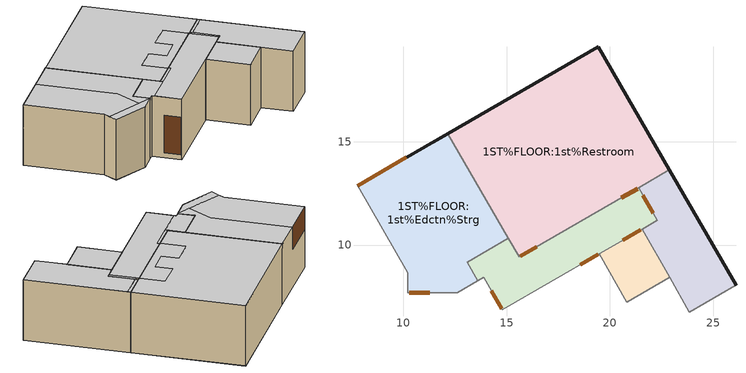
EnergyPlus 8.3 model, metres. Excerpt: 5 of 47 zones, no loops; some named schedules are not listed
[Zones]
1ST%FLOOR:1st%Electrical%Room
 floor ground (groundfloor_ashrae901_2013_zone5): 26.1,8.04 23.85,6.74 22.89,8.43 21.55,10.77 22.3,11.2 21.39,12.77 22.88,13.64 z0.51
 wall to 1ST%FLOOR:1st%Lobby (21): 23.85,6.74 26.1,8.04 z0.51:4.42
 wall to 1ST%FLOOR:1st%Lobby (41): 22.89,8.43 23.85,6.74 z0.51:4.42
 wall ground (extWall_heavy_ashrae901_2013_zone5): 26.1,8.04 22.88,13.64 z0.51:4.42
 wall to 1ST%FLOOR:1st%Restroom (22): 22.88,13.64 21.39,12.77 z0.51:4.42
 wall to 1ST%FLOOR:1st%Corridor (22): 21.39,12.77 22.3,11.2 z0.51:4.42
 wall to 1ST%FLOOR:1st%Corridor (44): 22.3,11.2 21.55,10.77 z0.51:4.42
 wall to 1ST%FLOOR:1st%Elevator%Machine (41): 21.55,10.77 22.89,8.43 z0.51:4.42
 door inside (25): 21.59,12.42 22.1,11.55 z0.81:3.24
 ceiling to 2ND%FLOOR%NORTH:2nd%Lobby (5): 22.89,8.43 23.85,6.74 26.1,8.04 22.96,13.49 21.47,12.63 22.3,11.2 22.11,11.1 21.55,10.77 z4.42
 ceiling to 2ND%FLOOR%NORTH:2nd%Restrooms (5): 21.47,12.63 22.96,13.49 22.88,13.64 21.39,12.77 z4.42
1ST%FLOOR:1st%Elevator%Machine
 floor ground (groundfloor_ashrae901_2013_zone5): 22.89,8.43 20.83,7.24 19.49,9.58 21.55,10.77 z0.51
 wall to 1ST%FLOOR:1st%Lobby (21): 20.83,7.24 22.89,8.43 z0.51:4.42
 wall to 1ST%FLOOR:1st%Lobby (41): 19.49,9.58 20.83,7.24 z0.51:4.42
 wall to 1ST%FLOOR:1st%Corridor (44): 21.55,10.77 19.49,9.58 z0.51:4.42
 door inside (25): 21.5,10.74 20.62,10.24 z0.81:3.24
 ceiling to 2ND%FLOOR%NORTH:2nd%Lobby (5): 20.83,7.24 22.89,8.43 21.55,10.77 19.49,9.57 z4.42
1ST%FLOOR:1st%Corridor
 floor ground (groundfloor_ashrae901_2013_zone5): 19.49,9.58 14.8,6.87 13.89,8.45 13.61,8.28 13.08,9.18 15.07,10.33 15.6,9.44 21.39,12.77 22.3,11.2 z0.51
 wall to 1ST%FLOOR:1st%Lobby (43): 14.8,6.87 19.49,9.58 z0.51:4.42
 wall to 1ST%FLOOR:1st%Lobby (21): 13.61,8.28 13.89,8.45 14.8,6.87 z0.51:4.42
 wall to 1ST%FLOOR:1st%Restroom (42): 15.6,9.44 15.07,10.33 z0.51:4.42
 wall to 1ST%FLOOR:1st%Restroom (22): 21.39,12.77 15.6,9.44 z0.51:4.42
 wall to 1ST%FLOOR:1st%Edctn%Strg (21): 15.07,10.33 13.08,9.18 13.61,8.28 z0.51:4.42
 door inside (25): 18.56,9.04 19.44,9.55 / 14.26,7.8 14.77,6.92 / 16.45,9.92 15.66,9.47 / 21.34,12.74 20.54,12.28 z0.81:3.24
 ceiling to 2ND%FLOOR%NORTH:2nd%Lobby (5): 22.13,11.11 22.3,11.2 21.47,12.63 21.31,12.53 z4.42
 ceiling to 2ND%FLOOR%NORTH:2nd%Restrooms (5): 15.6,9.44 15.07,10.33 15.07,10.32 15.67,9.28 17.21,10.18 17.13,10.32 z4.42
 ceiling to 2ND%FLOOR%NORTH:2nd%Corridor (9): 14.8,6.87 22.13,11.11 21.31,12.53 21.23,12.68 17.13,10.32 17.21,10.18 13.98,8.3 z4.42
 ceiling to 2ND%FLOOR%NORTH:2nd%Secure%Files (9): 13.61,8.28 13.89,8.45 13.98,8.3 15.67,9.28 15.07,10.32 13.08,9.18 z4.42
1ST%FLOOR:1st%Edctn%Strg
 floor ground (groundfloor_ashrae901_2013_zone5): 13.61,8.28 12.6,7.69 10.21,7.69 10.21,8.67 7.78,12.88 12.15,15.4 15.07,10.33 13.08,9.18 z0.51
 wall outside (extWall_heavy_ashrae901_2013_zone5): 10.15,14.25 7.78,12.88 z2.97:4.42
 wall to 1ST%FLOOR:1st%Lobby (21): 10.21,7.69 12.6,7.69 13.61,8.28 z0.51:4.42
 wall to 1ST%FLOOR:1st%Restroom (42): 15.07,10.33 12.15,15.4 z0.51:4.42
 wall to 1ST%FLOOR:1st%Mchncl%Rm%01 (21): 7.78,12.88 10.21,8.67 10.21,7.69 z0.51:4.42
 wall ground (extWall_heavy_ashrae901_2013_zone5): 12.15,15.4,0.51 7.78,12.88,0.51 7.78,12.88,2.97 10.15,14.25,2.97 10.15,14.25,4.42 12.15,15.4,4.42
 door inside (25): 10.27,7.69 11.28,7.69 z0.81:3.24
 door (59): 10.15,14.25 7.78,12.88 z2.97:4.42
 ceiling to 2ND%FLOOR%NORTH:2nd%Corridor (9): 10.21,7.69 12.6,7.69 13.56,8.25 10.21,8.25 z4.42
 ceiling to 2ND%FLOOR%NORTH:2nd%Secure%Files (9): 12.68,8.25 13.56,8.25 13.61,8.28 13.08,9.18 15.07,10.32 12.14,15.4 10.21,14.29 12.68,10.02 z4.42
 ceiling to 2ND%FLOOR%NORTH:2nd%Work%Room (9): 10.21,8.25 12.68,8.25 12.68,10.02 10.21,14.29 7.78,12.88 10.21,8.67 z4.42
1ST%FLOOR:1st%Restroom
 floor ground (groundfloor_ashrae901_2013_zone5): 21.39,12.77 15.6,9.44 15.07,10.33 12.15,15.4 19.43,19.61 22.88,13.64 z0.51
 wall ground (extWall_heavy_ashrae901_2013_zone5): 22.88,13.64 19.43,19.61 12.15,15.4 z0.51:4.42
 ceiling to 2ND%FLOOR%NORTH:2nd%Restrooms (5): 15.07,10.33 15.6,9.44 17.13,10.32 16.34,11.68 17.71,12.46 18.24,11.55 19.49,12.27 18.94,13.19 20.45,14.06 21.23,12.68 21.39,12.77 22.88,13.64 19.43,19.61 12.15,15.4 z4.42
 ceiling to 2ND%FLOOR%NORTH:2nd%Corridor (9): 17.13,10.32 21.23,12.68 20.45,14.06 18.94,13.19 19.49,12.27 18.24,11.55 17.71,12.46 16.34,11.68 z4.42
[Building]
Building: North Axis {deg}=0; Terrain=Suburbs; Loads Convergence Tolerance Value=0.4; Temperature Convergence Tolerance Value {deltaC}=0.4; Solar Distribution=FullExterior; Maximum Number of Warmup Days=25; Minimum Number of Warmup Days=6
[Site:Location]
Phipps_CSL_Building: Latitude {deg}=40.5; Longitude {deg}=-80.22; Time Zone {hr}=-5; Elevation {m}=373
[SizingPeriod:DesignDay] Day of Month=15; Dry-Bulb Temperature Range Modifier Type=DefaultMultipliers; Humidity Condition Type=Wetbulb; Barometric Pressure {Pa}=96923.6; Wind Direction {deg}=0; Rain Indicator=No; Snow Indicator=No; Solar Model Indicator=ASHRAEClearSky; ASHRAE Clear Sky Optical Depth for Beam Irradiance (taub)=0; ASHRAE Clear Sky Optical Depth for Diffuse Irradiance (taud)=0
Name | Month | Day Type | Maximum Dry-Bulb Temperature {C} | Daily Dry-Bulb Temperature Range {deltaC} | Wetbulb or DewPoint at Maximum Dry-Bulb {C} | Wind Speed {m/s} | Daylight Saving Time Indicator | Sky Clearness
Summer Design Day in Phipps_CSL_Building | 7 | SummerDesignDay | 31.7 | 10.5 | 22.5 | 0 | Yes | 0.98
Winter Design Day in Phipps_CSL_Building | 1 | WinterDesignDay | -16.8 | 0 | -16.8 | 12.7 | No | 0
[Site:GroundTemperature:BuildingSurface]
14, 14, 14, 14, 14, 14, 14, 14, 14, 14, 14, 14
[Site:GroundTemperature:Deep]
14.89, 14.89, 14.89, 14.89, 14.89, 14.89, 14.89, 14.89, 14.89, 14.89, 14.89, 14.89
[Site:GroundReflectance]
0.2, 0.2, 0.2, 0.2, 0.2, 0.2, 0.2, 0.2, 0.2, 0.2, 0.2, 0.2
[Site:GroundReflectance:SnowModifier]
1, 1
[Material]
Name | Roughness | Thickness {m} | Conductivity {w/m-K} | Density {kg/m3} | Specific Heat {J/kg-K} | Thermal Emittance | Solar Absorptance | Visible Absorptance | Conductivity {W/m-K} | Thermal Absorptance
Brickwork Outer Leaf_0.105 | Rough | .105 | 0.84 | 1700 | 800 | 0.9 | 0.7 | 0.7
XPS Extruded Polystyrene  - CO2 Blowing_0.1035 | Rough | .1035 | 0.034 | 35 | 1400 | 0.9 | 0.6 | 0.6
Concrete Block (Heavyweight)_0.15 | Rough | .15 | 1.63 | 2300 | 1000 | 0.9 | 0.6 | 0.6
6 in. Concrete at R-0.0625/in (NW 145 lb/ft3 solid concrete)_0.1524 | Rough | .1524 | 2.27 | 2321.4 | 837.36 | 0.9 | 0.7 | 0.7
R-20 board Insulation (Glass fiber board)_0.1268 | Rough | .1268 | 0.036 | 160 | 840 | 0.9 | 0.7 | 0.7
Gypsum Plastering_0.013 | Rough | .013 | 0.4 | 1000 | 1000 | 0.9 | 0.5 | 0.5
3_2_10013 | Rough | 0.0381 |  | 1200 | 1000 |  | 0.7 | 0.7 | 0.38 | 0.9
5_1_10007 | Rough | 0.1397 |  | 2240 | 836.8 |  | 0.7 | 0.7 | 1.311 | 0.9
13_3_10007 | Rough | 0.3048 |  | 2240 | 836.8 |  | 0.7 | 0.7 | 1.311 | 0.9
13_5_10001 | Smooth | 0.0159 |  | 784.9 | 830 |  | 0.92 | 0.92 | 0.16 | 0.9
21_2_10002 | Rough | 0.0762 |  | 240 | 1260 |  | 0.6 | 0.6 | 0.063 | 0.9
23_2_10002 | Rough | 0.1524 |  | 240 | 1260 |  | 0.6 | 0.6 | 0.063 | 0.9
25_1_108 | Rough | 0.035 |  | 700 | 2390 |  | 0.5 | 0.5 | 0.19 | 0.9
55_3_10007 | Rough | 0.4572 |  | 2240 | 836.8 |  | 0.7 | 0.7 | 1.311 | 0.9
59_3_10001 | Smooth | 0.0158 |  | 784.9 | 830 |  | 0.92 | 0.92 | 0.16 | 0.9
[Material:NoMass] Roughness=Rough; Thermal Absorptance=0.9; Solar Absorptance=0.7; Visible Absorptance=0.7
Name | Thermal Resistance {m2-K/W}
9_RVAL_1 | 0.009
41_RVAL_3; 42_RVAL_2 | 0.15
1_RVAL_1 | .2201375
[Construction]
groundfloor_ashrae901_2013_zone5, 1_RVAL_1, R-20 board Insulation (Glass fiber board)_0.1268, 6 in. Concrete at R-0.0625/in (NW 145 lb/ft3 solid concrete)_0.1524
5: 5_1_10007
9: 9_RVAL_1, 3_2_10013
extWall_heavy_ashrae901_2013_zone5: Brickwork Outer Leaf_0.105, XPS Extruded Polystyrene  - CO2 Blowing_0.1035, Concrete Block (Heavyweight)_0.15, Gypsum Plastering_0.013
21; 22: 13_5_10001, 21_2_10002, 13_5_10001
25: 25_1_108
41: 13_5_10001, 21_2_10002, 41_RVAL_3, 13_5_10001
42: 13_5_10001, 42_RVAL_2, 21_2_10002, 13_5_10001
43: 13_5_10001, 23_2_10002, 13_5_10001, 13_3_10007
44: 13_3_10007, 13_5_10001, 23_2_10002, 13_5_10001
59: 55_3_10007, 21_2_10002, 59_3_10001
[WindowProperty:FrameAndDivider]
5: Frame Width {m}=0.0635; Frame Outside Projection {m}=0; Frame Inside Projection {m}=0; Frame Conductance {W/m2-K}=9.5; Ratio of Frame-Edge Glass Conductance to Center-Of-Glass Conductance=1; Frame Solar Absorptance=0.5; Frame Visible Absorptance=0.5; Frame Thermal Hemispherical Emissivity=0.9; Divider Type=DividedLite; Divider Width {m}=0; Number of Horizontal Dividers=0; Number of Vertical Dividers=0; Divider Outside Projection {m}=0; Divider Inside Projection {m}=0; Divider Conductance {W/m2-K}=0; Ratio of Divider-Edge Glass Conductance to Center-Of-Glass Conductance=1; Divider Solar Absorptance=0; Divider Visible Absorptance=0; Divider Thermal Hemispherical Emissivity=0.9; Outside Reveal Solar Absorptance=0.5; Inside Sill Depth {m}=0; Inside Sill Solar Absorptance=0.5; Inside Reveal Depth {m}=0; Inside Reveal Solar Absorptance=0.5
[Zone] Type=1; Multiplier=1; Ceiling Height {m}=Autocalculate; Floor Area {m2}=autocalculate; Zone Inside Convection Algorithm=TARP
1ST%FLOOR:1st%Electrical%Room; 1ST%FLOOR:1st%Restroom; 1ST%FLOOR:1st%Corridor; 1ST%FLOOR:1st%Edctn%Strg; 1ST%FLOOR:1st%Elevator%Machine
[People] Number of People Calculation Method=People; Number of People=0; Fraction Radiant=0.3; Sensible Heat Fraction=AUTOCALCULATE; Activity Level Schedule=Activity Schedule; Carbon Dioxide Generation Rate {m3/s-W}=3.82E-8; Enable ASHRAE 55 Comfort Warnings=No; Mean Radiant Temperature Calculation Type=ZoneAveraged; Work Efficiency Schedule=Work efficiency; Clothing Insulation Calculation Method=ClothingInsulationSchedule; Clothing Insulation Schedule=Clothing Schedule; Air Velocity Schedule=AirVelocitySchedule; Thermal Comfort Model 1 Type=Fanger
Name | Zone or ZoneList | Number of People Schedule
People 1ST%FLOOR:1st%Electrical%Room | 1ST%FLOOR:1st%Electrical%Room | alwaysZero
People 1ST%FLOOR:1st%Restroom | 1ST%FLOOR:1st%Restroom | alwaysZero
People 1ST%FLOOR:1st%Corridor | 1ST%FLOOR:1st%Corridor | StoOffOccpSch
People 1ST%FLOOR:1st%Edctn%Strg | 1ST%FLOOR:1st%Edctn%Strg | alwaysZero
People 1ST%FLOOR:1st%Elevator%Machine | 1ST%FLOOR:1st%Elevator%Machine | alwaysZero
[Lights] Design Level Calculation Method=Watts/Area; Return Air Fraction=0; Fraction Radiant=0.42; Fraction Visible=0.18; Fraction Replaceable=1
Name | Zone or ZoneList | Schedule | Lighting Level {W} | Watts per Zone Floor Area {W/m2}
1ST%FLOOR:1st%Electrical%Room General lighting | 1ST%FLOOR:1st%Electrical%Room | 1136 | 242.1344 | 5.754
1ST%FLOOR:1st%Restroom General lighting | 1ST%FLOOR:1st%Restroom | 1116 | 579.985 | 4.101
1ST%FLOOR:1st%Corridor General lighting | 1ST%FLOOR:1st%Corridor | pythonInteriorLighting | 90.6405 | 2.723
1ST%FLOOR:1st%Edctn%Strg General lighting | 1ST%FLOOR:1st%Edctn%Strg | 1106 | 287.9289 | 3.825
1ST%FLOOR:1st%Elevator%Machine General lighting | 1ST%FLOOR:1st%Elevator%Machine | 1136 | 32.1435 | 2.723
[ZoneInfiltration:DesignFlowRate] Schedule=On; Design Flow Rate Calculation Method=AirChanges/Hour; Air Changes per Hour {1/hr}=1; Constant Term Coefficient=0.606; Temperature Term Coefficient=0.03636; Velocity Term Coefficient=0.1177; Velocity Squared Term Coefficient=0
Name | Zone or ZoneList | Design Flow Rate {m3/s}
1ST%FLOOR:1st%Electrical%Room Infiltration | 1ST%FLOOR:1st%Electrical%Room | 0.004731
1ST%FLOOR:1st%Restroom Infiltration | 1ST%FLOOR:1st%Restroom | 0.018131
1ST%FLOOR:1st%Corridor Infiltration | 1ST%FLOOR:1st%Corridor | 0.005667
1ST%FLOOR:1st%Edctn%Strg Infiltration | 1ST%FLOOR:1st%Edctn%Strg | 0.010001
1ST%FLOOR:1st%Elevator%Machine Infiltration | 1ST%FLOOR:1st%Elevator%Machine | 0.00201
[Exterior:Lights]
Exterior Facade Lighting: Schedule=calibratedExteriorLighting; Design Level {W}=2560; Control Option=ScheduleNameOnly
[Exterior:FuelEquipment]
ExteriorEquipment: Fuel Use Type=Electricity; Schedule=calibratedExteriorEquipment; Design Level {W}=1134.8
[EnergyManagementSystem:Program]
StochasticStpt: SET adjScl = 0.0; SET rdmScl = 0.0; SET stptChangeFreq = 6; SET DebugRdm = adj_off_counter; IF OffOccpSch > 0; IF adj_off_counter >= stptChangeFreq; SET adj_off_counter = 1; IF (@Abs Pmv_1stFloor1stOpenNE) > 0.5; SET adj_1stFloor1stOpenNE = -(adjScl * Pmv_1stFloor1stOpenNE) + ((@RandomNormal 5 0.5 4.0 6.0)-5) * rdmScl; ENDIF; IF (@Abs Pmv_1stFloor1stOpenNW) > 0.5; SET adj_1stFloor1stOpenNW = -(adjScl * Pmv_1stFloor1stOpenNW) + ((@RandomNormal 5 0.5 4.0 6.0)-5) * rdmScl; ENDIF; IF (@Abs Pmv_1stFloor1stOpenNM) > 0.5; SET adj_1stFloor1stOpenNM = -(adjScl * Pmv_1stFloor1stOpenNM) + ((@RandomNormal 5 0.5 4.0 6.0)-5) * rdmScl; ENDIF; IF (@Abs Pmv_1stFloor1stVol) > 0.5; SET adj_1stFloor1stVol = -(adjScl * Pmv_1stFloor1stVol) + ((@RandomNormal 5 0.5 4.0 6.0)-5) * rdmScl; ENDIF; IF (@Abs Pmv_1stFloor1stOpenSW) > 0.5; SET adj_1stFloor1stOpenSW = -(adjScl * Pmv_1stFloor1stOpenSW) + ((@RandomNormal 5 0.5 4.0 6.0)-5) * rdmScl; ENDIF; IF (@Abs Pmv_1stFloor1stOpenSM) > 0.5; SET adj_1stFloor1stOpenSM = -(adjScl * Pmv_1stFloor1stOpenSM) + ((@RandomNormal 5 0.5 4.0 6.0)-5) * rdmScl; ENDIF; IF (@Abs Pmv_1stFloor1stOpenSE) > 0.5; SET adj_1stFloor1stOpenSE = -(adjScl * Pmv_1stFloor1stOpenSE) + ((@RandomNormal 5 0.5 4.0 6.0)-5) * rdmScl; ENDIF; IF (@Abs Pmv_2ndFloor2ndOpenNE) > 0.5; SET adj_2ndFloor2ndOpenNE = -(adjScl * Pmv_2ndFloor2ndOpenNE) + ((@RandomNormal 5 0.5 4.0 6.0)-5) * rdmScl; ENDIF; IF (@Abs Pmv_2ndFloor2ndOpenSW) > 0.5; SET adj_2ndFloor2ndOpenSW = -(adjScl * Pmv_2ndFloor2ndOpenSW) + ((@RandomNormal 5 0.5 4.0 6.0)-5) * rdmScl; ENDIF; IF (@Abs Pmv_2ndFloor2ndOpenSMW) > 0.5; SET adj_2ndFloor2ndOpenSMW = -(adjScl * Pmv_2ndFloor2ndOpenSMW) + ((@RandomNormal 5 0.5 4.0 6.0)-5) * rdmScl; ENDIF; IF (@Abs Pmv_2ndFloor2ndOpenSM) > 0.5; SET adj_2ndFloor2ndOpenSM = -(adjScl * Pmv_2ndFloor2ndOpenSM) + ((@RandomNormal 5 0.5 4.0 6.0)-5) * rdmScl; ENDIF; IF (@Abs Pmv_2ndFloor2ndOpenSE) > 0.5; SET adj_2ndFloor2ndOpenSE = -(adjScl * Pmv_2ndFloor2ndOpenSE) + ((@RandomNormal 5 0.5 4.0 6.0)-5) * rdmScl; ENDIF; IF (@Abs Pmv_2ndFloor2ndOpenSME) > 0.5; SET adj_2ndFloor2ndOpenSME = -(adjScl * Pmv_2ndFloor2ndOpenSME) + ((@RandomNormal 5 0.5 4.0 6.0)-5) * rdmScl; ENDIF; IF (@Abs Pmv_2ndFloor2ndOpenNMW) > 0.5; SET adj_2ndFloor2ndOpenNMW = -(adjScl * Pmv_2ndFloor2ndOpenNMW) + ((@RandomNormal 5 0.5 4.0 6.0)-5) * rdmScl; ENDIF; IF (@Abs Pmv_2ndFloor2ndOpenNME) > 0.5; SET adj_2ndFloor2ndOpenNME = -(adjScl * Pmv_2ndFloor2ndOpenNME) + ((@RandomNormal 5 0.5 4.0 6.0)-5) * rdmScl; ENDIF; IF (@Abs Pmv_2ndFloor2ndOpenNW) > 0.5; SET adj_2ndFloor2ndOpenNW = -(adjScl * Pmv_2ndFloor2ndOpenNW) + ((@RandomNormal 5 0.5 4.0 6.0)-5) * rdmScl; ENDIF; IF (@Abs Pmv_2ndFloor2ndOpenSME1) > 0.5; SET adj_2ndFloor2ndOpenSME1 = -(adjScl * Pmv_2ndFloor2ndOpenSME1) + ((@RandomNormal 5 0.5 4.0 6.0)-5) * rdmScl; ENDIF; ELSE; SET adj_off_counter = adj_off_counter + 1; ENDIF; ELSE; SET adj_off_counter = 1000; ENDIF; IF CofOccpSch > 0; IF adj_cof_counter >= stptChangeFreq; SET adj_cof_counter = 1; IF (@Abs Pmv_1stFloor1stCof) > 0.5; SET adj_1stFloor1stCof = -(adjScl * Pmv_1stFloor1stCof) + ((@RandomNormal 5 0.5 4.0 6.0)-5) * rdmScl; ENDIF; IF (@Abs Pmv_2ndFloor2ndCof02) > 0.5; SET adj_2ndFloor2ndCof02 = -(adjScl * Pmv_2ndFloor2ndCof02) + ((@RandomNormal 5 0.5 4.0 6.0)-5) * rdmScl; ENDIF; IF (@Abs Pmv_2ndFloor2ndCof01) > 0.5; SET adj_2ndFloor2ndCof01 = -(adjScl * Pmv_2ndFloor2ndCof01) + ((@RandomNormal 5 0.5 4.0 6.0)-5) * rdmScl; ENDIF; IF (@Abs Pmv_2ndFloor2ndCof03) > 0.5; SET adj_2ndFloor2ndCof03 = -(adjScl * Pmv_2ndFloor2ndCof03) + ((@RandomNormal 5 0.5 4.0 6.0)-5) * rdmScl; ENDIF; ELSE; SET adj_cof_counter = adj_cof_counter + 1; ENDIF; ELSE; SET adj_cof_counter = 1000; ENDIF; IF ClsOccpSch > 0; IF adj_cls_counter >= stptChangeFreq; SET adj_cls_counter = 1; IF (@Abs Pmv_1stFloor1stCls) > 0.5; SET adj_1stFloor1stCls = -(adjScl * Pmv_1stFloor1stCls) + ((@RandomNormal 5 0.5 4.0 6.0)-5) * rdmScl; ENDIF; ELSE; SET adj_cls_counter = adj_cls_counter + 1; ENDIF; ELSE; SET adj_cls_counter = 1000; ENDIF; SET GlobalStptAdj_bounded = GlobalStptAdj; IF ((0-GlobalStptAdj) > 5.0); SET GlobalStptAdj_bounded = -5.0; ENDIF; IF (GlobalStptAdj > 5.0); SET GlobalStptAdj_bounded = 5.0; ENDIF; SET Set%ZoneCoolingSetpoint_1stFloor1stOpenNE = BaseZnCoolingSch + adj_1stFloor1stOpenNE + GlobalStptAdj_bounded; SET Set%ZoneHeatingSetpoint_1stFloor1stOpenNE = BaseZnHeatingSch; SET Set%ZoneCoolingSetpoint_1stFloor1stOpenNW = BaseZnCoolingSch + adj_1stFloor1stOpenNW + GlobalStptAdj_bounded; SET Set%ZoneHeatingSetpoint_1stFloor1stOpenNW = BaseZnHeatingSch; SET Set%ZoneCoolingSetpoint_1stFloor1stOpenNM = BaseZnCoolingSch + adj_1stFloor1stOpenNM + GlobalStptAdj_bounded; SET Set%ZoneHeatingSetpoint_1stFloor1stOpenNM = BaseZnHeatingSch; SET Set%ZoneCoolingSetpoint_1stFloor1stVol = BaseZnCoolingSch + adj_1stFloor1stVol + GlobalStptAdj_bounded; SET Set%ZoneHeatingSetpoint_1stFloor1stVol = BaseZnHeatingSch; SET Set%ZoneCoolingSetpoint_1stFloor1stOpenSW = BaseZnCoolingSch + adj_1stFloor1stOpenSW + GlobalStptAdj_bounded; SET Set%ZoneHeatingSetpoint_1stFloor1stOpenSW = BaseZnHeatingSch; SET Set%ZoneCoolingSetpoint_1stFloor1stOpenSM = BaseZnCoolingSch + adj_1stFloor1stOpenSM + GlobalStptAdj_bounded; SET Set%ZoneHeatingSetpoint_1stFloor1stOpenSM = BaseZnHeatingSch; SET Set%ZoneCoolingSetpoint_1stFloor1stOpenSE = BaseZnCoolingSch + adj_1stFloor1stOpenSE + GlobalStptAdj_bounded; SET Set%ZoneHeatingSetpoint_1stFloor1stOpenSE = BaseZnHeatingSch; SET Set%ZoneCoolingSetpoint_2ndFloor2ndOpenNE = BaseZnCoolingSch + adj_2ndFloor2ndOpenNE + GlobalStptAdj_bounded; SET Set%ZoneHeatingSetpoint_2ndFloor2ndOpenNE = BaseZnHeatingSch; SET Set%ZoneCoolingSetpoint_2ndFloor2ndOpenSW = BaseZnCoolingSch + adj_2ndFloor2ndOpenSW + GlobalStptAdj_bounded; SET Set%ZoneHeatingSetpoint_2ndFloor2ndOpenSW = BaseZnHeatingSch; SET Set%ZoneCoolingSetpoint_2ndFloor2ndOpenSMW = BaseZnCoolingSch + adj_2ndFloor2ndOpenSMW + GlobalStptAdj_bounded; SET Set%ZoneHeatingSetpoint_2ndFloor2ndOpenSMW = BaseZnHeatingSch; SET Set%ZoneCoolingSetpoint_2ndFloor2ndOpenSM = BaseZnCoolingSch + adj_2ndFloor2ndOpenSM + GlobalStptAdj_bounded; SET Set%ZoneHeatingSetpoint_2ndFloor2ndOpenSM = BaseZnHeatingSch; SET Set%ZoneCoolingSetpoint_2ndFloor2ndOpenSE = BaseZnCoolingSch + adj_2ndFloor2ndOpenSE + GlobalStptAdj_bounded; SET Set%ZoneHeatingSetpoint_2ndFloor2ndOpenSE = BaseZnHeatingSch; SET Set%ZoneCoolingSetpoint_2ndFloor2ndOpenSME = BaseZnCoolingSch + adj_2ndFloor2ndOpenSME + GlobalStptAdj_bounded; SET Set%ZoneHeatingSetpoint_2ndFloor2ndOpenSME = BaseZnHeatingSch; SET Set%ZoneCoolingSetpoint_2ndFloor2ndOpenNMW = BaseZnCoolingSch + adj_2ndFloor2ndOpenNMW + GlobalStptAdj_bounded; SET Set%ZoneHeatingSetpoint_2ndFloor2ndOpenNMW = BaseZnHeatingSch; SET Set%ZoneCoolingSetpoint_2ndFloor2ndOpenNME = BaseZnCoolingSch + adj_2ndFloor2ndOpenNME + GlobalStptAdj_bounded; SET Set%ZoneHeatingSetpoint_2ndFloor2ndOpenNME = BaseZnHeatingSch; SET Set%ZoneCoolingSetpoint_2ndFloor2ndOpenNW = BaseZnCoolingSch + adj_2ndFloor2ndOpenNW + GlobalStptAdj_bounded; SET Set%ZoneHeatingSetpoint_2ndFloor2ndOpenNW = BaseZnHeatingSch; SET Set%ZoneCoolingSetpoint_2ndFloor2ndOpenSME1 = BaseZnCoolingSch + adj_2ndFloor2ndOpenSME1 + GlobalStptAdj_bounded; SET Set%ZoneHeatingSetpoint_2ndFloor2ndOpenSME1 = BaseZnHeatingSch; SET Set%ZoneCoolingSetpoint_1stFloor1stCof = BaseZnCoolingSch + adj_1stFloor1stCof + GlobalStptAdj_bounded; SET Set%ZoneHeatingSetpoint_1stFloor1stCof = BaseZnHeatingSch; SET Set%ZoneCoolingSetpoint_2ndFloor2ndCof01 = BaseZnCoolingSch + adj_2ndFloor2ndCof01 + GlobalStptAdj_bounded; SET Set%ZoneHeatingSetpoint_2ndFloor2ndCof01 = BaseZnHeatingSch; SET Set%ZoneCoolingSetpoint_2ndFloor2ndCof02 = BaseZnCoolingSch + adj_2ndFloor2ndCof02 + GlobalStptAdj_bounded; SET Set%ZoneHeatingSetpoint_2ndFloor2ndCof02 = BaseZnHeatingSch; SET Set%ZoneCoolingSetpoint_2ndFloor2ndCof03 = BaseZnCoolingSch + adj_2ndFloor2ndCof03 + GlobalStptAdj_bounded; SET Set%ZoneHeatingSetpoint_2ndFloor2ndCof03 = BaseZnHeatingSch; SET Set%ZoneCoolingSetpoint_1stFloor1stCls = BaseZnCoolingSchCls + adj_1stFloor1stCls + GlobalStptAdj_bounded; SET Set%ZoneHeatingSetpoint_1stFloor1stCls = BaseZnHeatingSchClsd
